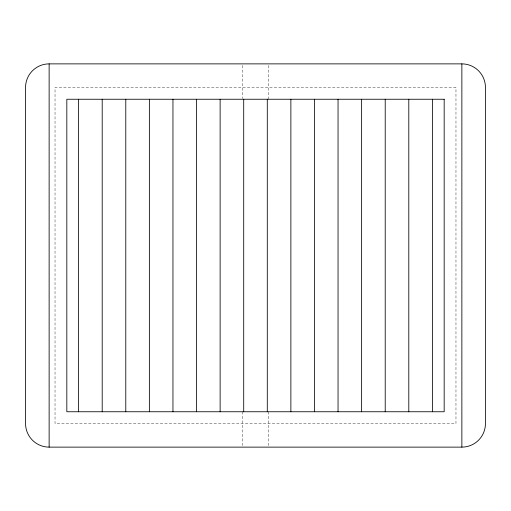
<?xml version="1.0" encoding="UTF-8"?>
<svg xmlns="http://www.w3.org/2000/svg" width="511" height="511" viewBox="0 0 511 511"><rect width="100%" height="100%" fill="white"/><g stroke="black" fill="none" stroke-linecap="round" stroke-linejoin="round"><path stroke-width="0.38" stroke-dasharray="2.56 1.92" d="M268.473 65.446L268.473 99.249M268.473 411.751L268.473 445.554M242.527 65.446L242.527 98.463M242.527 411.751L242.527 445.554M455.972 87.458L55.028 87.458L55.028 423.542L455.972 423.542L455.972 87.458"/><path stroke-width="0.77" d="M49.133 63.875L461.867 63.875A23.583 23.583 0 0 1 485.45 87.458L485.45 423.542A23.583 23.583 0 0 1 461.867 447.125L49.133 447.125A23.583 23.583 0 0 1 25.55 423.542L25.55 87.458A23.583 23.583 0 0 1 49.133 63.875L49.133 447.125M461.867 63.875L461.867 447.125M432.383 99.249L432.383 411.751M408.8 99.249L408.8 411.751M385.217 99.249L385.217 411.751M361.628 99.249L361.628 411.751M338.046 99.249L338.046 411.751M314.463 99.249L314.463 411.751M290.874 99.249L290.874 411.751M267.291 99.249L267.291 411.751M243.709 99.249L243.709 411.751M220.126 99.249L220.126 411.751M196.537 99.249L196.537 411.751M172.954 99.249L172.954 411.751M149.372 99.249L149.372 411.751M125.783 99.249L125.783 411.751M102.2 99.249L102.2 411.751M78.617 99.249L78.617 411.751M444.174 99.249L66.826 99.249L66.826 411.751L444.174 411.751L444.174 99.249"/></g></svg>
